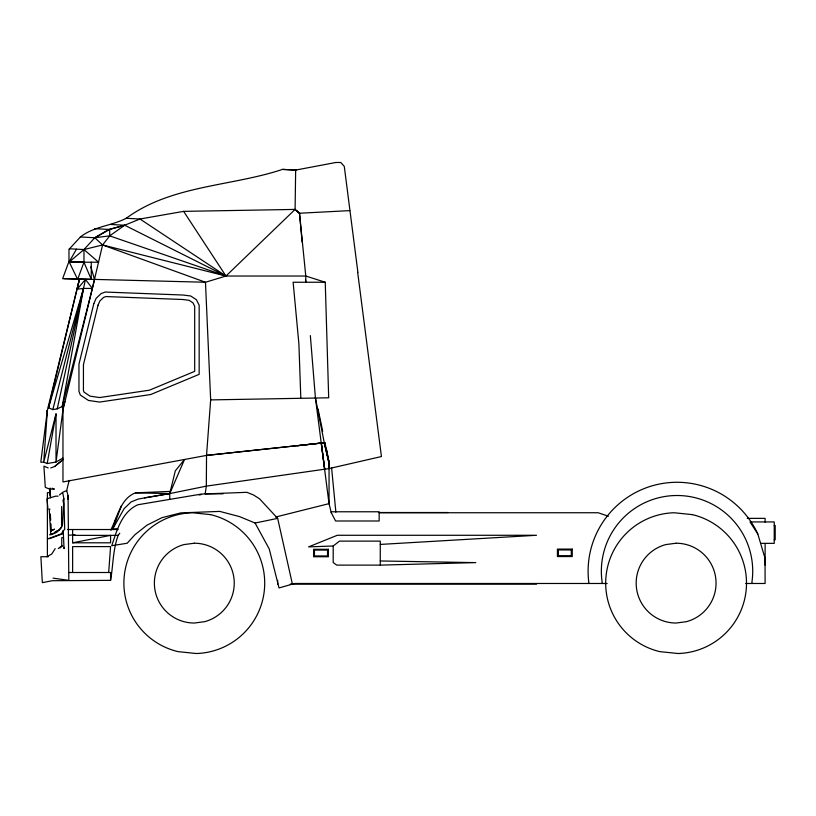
<?xml version="1.0" encoding="UTF-8"?>
<svg xmlns="http://www.w3.org/2000/svg" width="816" height="816" viewBox="0 0 816 816"><rect width="100%" height="100%" fill="white"/><g stroke="black" fill="none" stroke-linecap="round" stroke-linejoin="round"><path stroke-width="1.22" d="M62.965 458.062L56.018 462.029L47.185 463.549L43.717 462.182L40.8 462.182L47.389 410.254L47.389 414.049L47.389 410.254L79.56 278.644L48.511 407.786L52.826 409.612L57.242 408.847L63.995 405.674M64.046 547.332L64.036 548.638L63.22 530.665L64.699 529.523L63.903 498.831L62.628 492.323L66.698 490.569L69.166 480.349M47.389 410.254L43.717 462.182L56.018 413.896L56.018 462.029L62.965 409.938L94.544 279.398L205.469 282.244L225.961 276.032L295.096 209.416L295.657 170.085L335.835 162.486L340.792 162.486L344.281 166.372L357.898 272.391M48.613 405.205L48.511 407.786L83.507 288.425L92.361 288.425L102.581 244.963L109.701 235.875L124.685 225.226L139.975 219.014L183.631 211.364L295.096 209.416L299.503 213.251L305.776 276.032L305.776 282.244L305.551 279.735M108.681 572.506L110.578 546.598L72.624 546.598L72.624 572.506M222.992 493.833L205.173 493.833L206.326 486.132L206.53 455.41L210.661 399.901L205.469 282.244L102.581 244.963L94.819 237.752L80.396 236.977L68.972 249.4L68.972 262.211L98.563 262.211L83.966 249.553L69.329 248.768M48.46 556.696L40.882 556.696L42.35 582.665L52.275 580.717L110.578 580.349C113.261 565.192 112.822 549.229 118.412 534.725M47.185 463.549L56.018 413.896M77.173 288.385L77.173 289.18L83.507 288.425L62.22 406.511L62.965 409.938L62.965 481.96L206.53 455.41L324.89 442.68L329.021 462.193L329.052 468.578L206.326 486.132L169.759 493.588L144.503 497.831M57.242 408.847L85.466 279.449L92.361 288.425L62.22 406.511L64.964 401.676M79.56 278.644L77.173 289.18L85.466 279.449M170.299 491.405L135.415 492.854C120.289 498.739 117.524 517.303 110.731 530.043L112.669 529.064L124.093 508.694L131.08 501.952L138.292 499.025L169.759 493.588L175.287 470.893L184.518 459.479L169.759 493.588L169.759 499.27M52.826 409.612L83.507 288.425M117.647 528.707L112.669 529.064L115.923 518.272M63.893 278.664L91.259 279.398L83.966 262.211L68.972 261.446L62.648 278.633L94.544 279.398M210.661 399.901L328.685 397.8L325.247 282.244L305.776 276.032L225.961 276.032L124.685 225.226L108.916 229.439L94.819 237.752L83.966 249.553L83.966 262.211L77.632 279.398L68.972 261.446M112.669 529.064L121.421 505.808M55.192 548.638L51.704 554.084L46.828 556.696M63.22 530.665L61.496 533.776L48.603 538.591M76.469 249.155L68.972 262.211L83.966 249.553L102.581 244.963L225.961 276.032L183.631 211.364M63.903 498.831L62.995 500.198L63.607 503.717L62.526 524.015C61.659 530.308 54.805 532.909 49.552 534.817M119.768 533.215L118.167 535.367L72.624 535.367M59.456 494.986L61.934 492.905M54.621 466.528L62.954 459.653L54.621 466.528L50.725 467.935M58.303 548.576L61.751 545.863L61.751 537.683L62.638 537.683M60.058 547.893L62.638 545.863M333.193 545.996L339.497 541.12L380.266 541.12L380.266 565.111L336.712 565.111L333.193 562.55L333.193 545.996L308.601 546.883L337.304 535.276L536.52 535.276L380.266 544.425M80.396 236.977C93.85 226.369 111.374 225.961 126.245 218.28C171.258 185.089 231.152 186.466 282.56 169.391L295.892 170.085L282.56 169.391M110.823 224.482L124.685 225.226L109.701 229.439L94.819 237.752L109.701 235.875L225.961 276.032L139.975 219.014L126.245 218.28M50.888 530.645L54.499 529.186L51.694 530.645M55.1 533.072L57.13 532.052M56.824 531.471L58.844 530.482M324.89 442.68L206.53 455.41M54.08 533.593L50.786 534.817L49.205 509.133L50.011 509.133M50.949 538.152L62.669 533.776M275.522 517.058L329.052 503.635L329.052 463.733L324.309 442.935L329.021 462.193M329.052 468.578L381.439 456.542L357.673 272.391M277.654 518.364L259.559 498.821L253.572 495.016L246.911 492.313L201.389 494.068L137.914 504.747C121.757 511.928 116.912 530.41 111.731 545.7L127.174 543.242L135.017 534.643L147.043 525.127L162.058 517.64L180.856 512.887L219.739 511.397L239.588 516.62L255.082 523.036L277.654 518.364L292.403 584.123M72.624 542.803L110.578 535.367L110.578 542.803L72.624 542.803L72.624 529.523M199.063 494.965L201.511 494.516M75.082 534.847L68.83 535.184M297.228 445.801L324.258 442.68L315.404 397.8L310.345 335.58M380.266 565.111L475.789 562.622L380.266 560.969M349.727 210.63L299.197 213.251L295.096 209.416M299.727 213.251L296.963 210.946M325.247 282.244L293.128 282.244L298.891 343.822L300.808 397.8M50.082 492.66L47.389 492.66L47.389 556.594M58.089 496.148L55.682 496.148L46.951 498.841L47.96 509.133L47.389 509.133M379.226 512.519L447.8 512.519M379.154 512.744L598.159 512.744L608.359 516.202M747.272 518.364L765.112 518.364L765.112 522.148M774.231 525.494L775.2 525.494L775.2 539.784L774.231 539.784M68.065 529.523L118.167 529.523M55.814 531.961L55.019 531.961L59.048 529.992L61.588 527.136L61.588 506.593M47.389 538.591L49.776 538.591M760.604 543.344L774.231 543.344L774.231 521.934L750.026 521.934L757.829 534.011L765.02 558.226L765.112 583.481L745.64 583.481M68.83 572.506L110.578 572.506L110.578 580.349M607.155 583.481L294.658 583.481L279.011 587.959L269.249 548.984L255.082 523.036M290.19 584.123L536.52 584.123L536.52 583.481M135.415 492.854L169.759 493.588M94.758 228.674L108.916 229.439M77.714 261.875L83.966 262.211M53.101 578.167L68.83 580.349L68.065 495.649L66.698 490.569M68.065 529.319L68.83 529.523M48.215 467.935L43.911 466.16L45.298 487.336L49.613 489.11L54.397 489.11L52.244 488.223M331.296 512.744L335.6 520.996L379.154 520.996L379.154 511.775L331.296 511.775L331.296 512.744L329.032 503.645L315.404 397.8M90.831 266.801L94.544 279.449M324.544 442.935L329.276 463.733M317.995 408.938L322.708 431.236M326.635 449.81L329.256 464.324M321.269 443.261L324.686 469.21L321.392 443.241M331.592 467.803L335.876 512.213M299.503 213.251L302.124 242.107M50.306 514.029L50.684 520.139M50.918 523.811L51.367 531.145M50.133 488.488L50.51 497.699L50.215 489.202M765.112 543.619L765.112 565.08M751.995 583.481L751.995 581.645A75.684 75.684 0 0 0 677.035 495.506A75.684 75.684 0 0 0 602.075 581.645L602.075 583.481M277.654 580.329L277.654 584.123M109.701 229.439L109.701 235.875M91.259 262.211L91.259 279.398M68.065 495.649L68.065 499.382M50.082 488.05L50.082 495.455M588.948 583.481A88.944 88.944 0 0 1 757.829 534.011M93.809 303.664L78.958 364.16L78.958 391.415L80.356 395.056L88.454 400.442L99.613 402.074L150.644 394.546L199.165 374.34L199.165 305.235L196.411 299.727L190.709 295.994L182.988 295.025L105.172 292.046L101.082 293.607L96.155 298.319L93.809 303.664M98.063 305.113L83.436 364.701L83.436 390.589L84.028 392.119L90.097 396.158L99.613 397.555L149.44 390.191L194.687 371.351L194.687 306.296L192.943 302.818L189.118 300.308L182.621 299.492L105.917 296.555L103.52 297.473L99.899 300.941L98.063 305.113M194.3 543.221L183.967 544.588A39.902 39.902 0 0 0 194.3 623.036L204.622 621.68A39.902 39.902 0 0 0 194.3 543.221M676.097 543.221L665.764 544.588A39.902 39.902 0 0 0 676.097 623.036L686.419 621.68A39.902 39.902 0 0 0 676.097 543.221M572.24 549.107L557.42 549.107L557.42 556.553L572.24 556.553L572.24 549.107M328.409 549.301L313.589 549.301L313.589 556.747L328.409 556.747L328.409 549.301M571.312 549.933L558.348 549.933L558.348 555.727L571.312 555.727L571.312 549.933M327.532 550.086L314.466 550.086L314.466 555.951L327.532 555.951L327.532 550.086M692.386 514.631L674.098 512.754A70.411 70.411 0 0 0 659.807 651.637L678.086 653.514A70.411 70.411 0 0 0 692.386 514.631M210.589 514.631L192.301 512.754A70.411 70.411 0 0 0 178.01 651.637L196.289 653.514A70.411 70.411 0 0 0 210.589 514.631"/></g></svg>
